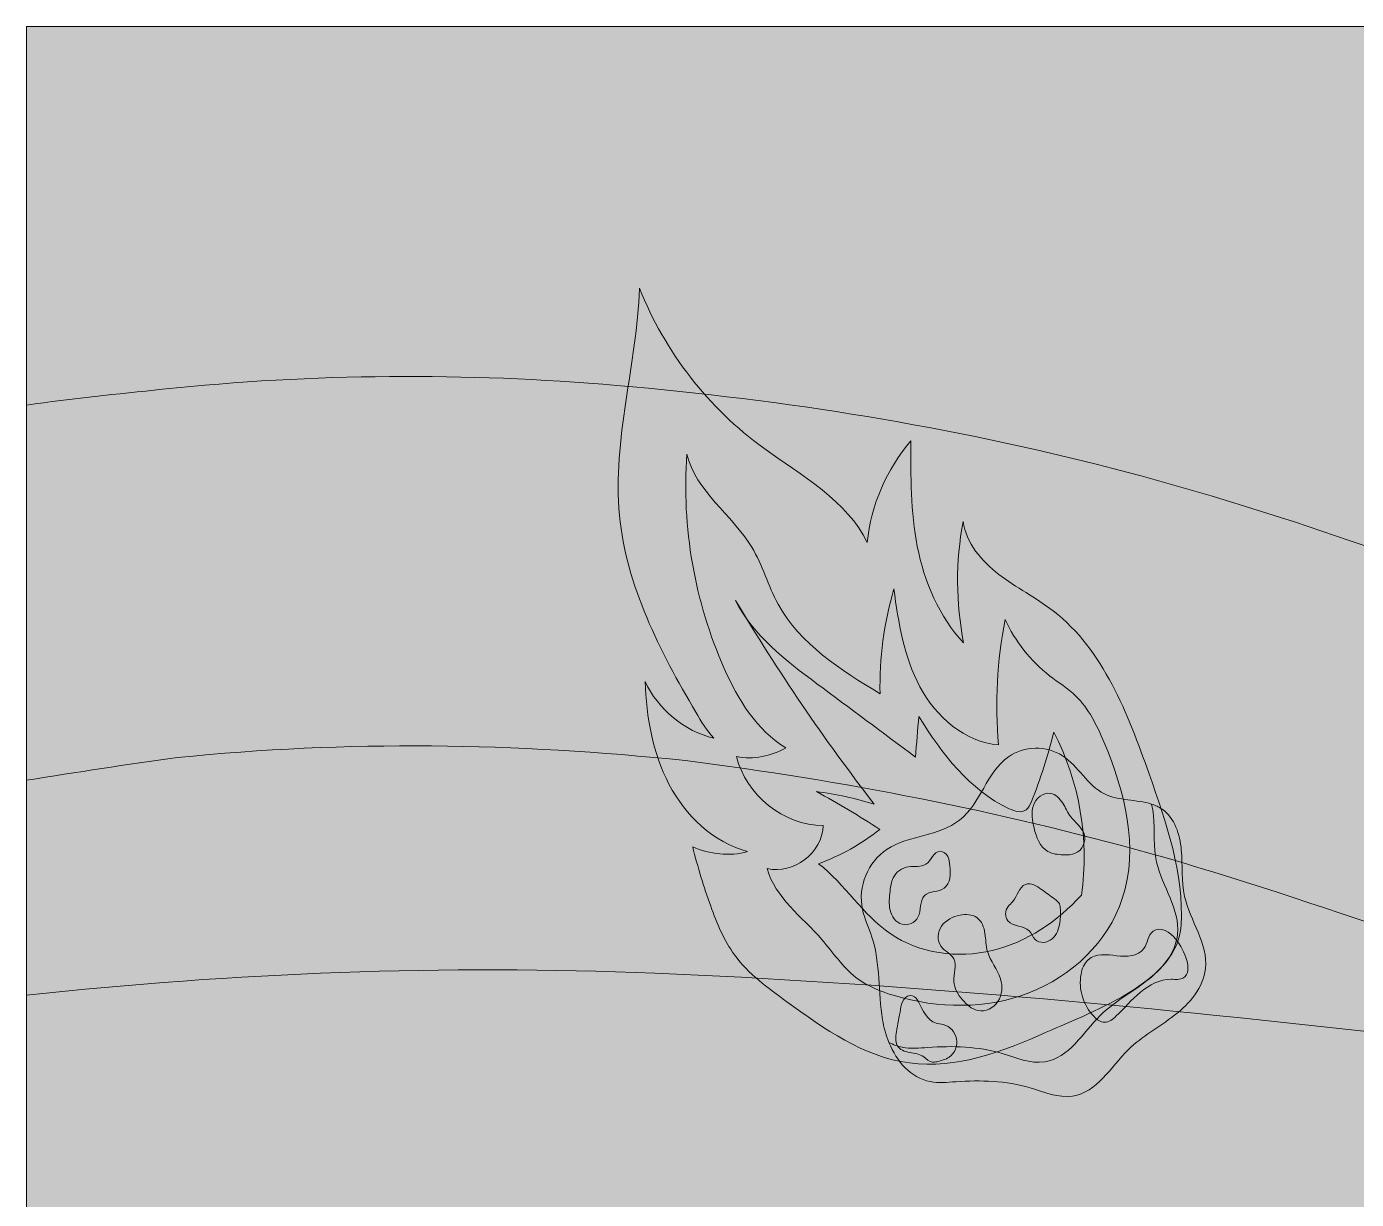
# Model space of a CAD drawing. Header units: inches. Extents: x -2050 to -50, y -975 to 1025.
# Drawn here: x -2050 to -1454, y 500 to 1025 of the extents above; entities that cross this region are included whole.
import ezdxf

# ---------------------------------------------------------------- set-up
doc = ezdxf.new("R2010")
doc.units = ezdxf.units.IN
doc.header["$MEASUREMENT"] = 0
doc.layers.add('Layer 1', color=7, linetype='Continuous')

# ---------------------------------------------------------------- blocks, each defined once
blk = doc.blocks.new('block 3')
at = {"layer": 'Layer 1', "true_color": 0x081937}
h = blk.add_hatch(color=168, dxfattribs=at)
h.dxf.hatch_style = 2
h.paths.add_polyline_path([(-50, 1025), (-50, -975), (-2050, -975), (-2050, 1025)])
at = {"layer": 'Layer 1', "lineweight": 0}
blk.add_lwpolyline([(-50, 1025), (-50, -975), (-2050, -975), (-2050, 1025), (-50, 1025)], dxfattribs=at)
blk = doc.blocks.new('block 5')
at = {"layer": 'Layer 1', "true_color": 0x132b57}
h = blk.add_hatch(color=169, dxfattribs=at)
h.dxf.hatch_style = 2
edge = h.paths.add_edge_path()
edge.add_spline(control_points=[(-50, 729.55), (-50, 729.55), (-50, 421.71), (-50, 421.71), (-66.21, 413.97), (-82.5, 406.37), (-98.94, 399.02), (-202.26, 352.89), (-312.42, 315.64), (-425.33, 291.81), (-636.98, 247.18), (-853.6, 245.88), (-1068.74, 268.7), (-1184.23, 280.95), (-1298.83, 296.79), (-1413.14, 315.5), (-1505.63, 330.65), (-1598.16, 345.59), (-1691.35, 357.05), (-1810.14, 370.37), (-1930.34, 379.05), (-2050, 374.37), (-2050, 374.37), (-2050, 591.01), (-2050, 591.01), (-1956.84, 601.18), (-1862.37, 604.69), (-1768.6, 600.86), (-1561.71, 592.4), (-1356.52, 563.16), (-1151.53, 538.61), (-982.33, 519.4), (-811.08, 508.55), (-641.15, 525.91), (-536.81, 539.78), (-434.72, 564.13), (-336.76, 598.41), (-238.01, 636.77), (-146.3, 687.14), (-50, 729.55)], knot_values=[0, 0, 0, 0, 1, 1, 1, 2, 2, 2, 3, 3, 3, 4, 4, 4, 5, 5, 5, 6, 6, 6, 7, 7, 7, 8, 8, 8, 9, 9, 9, 10, 10, 10, 11, 11, 11, 12, 12, 12, 13, 13, 13, 13], degree=3, periodic=1)
at = {"layer": 'Layer 1', "lineweight": 0}
blk.add_open_spline([(-50, 729.55), (-50, 729.55), (-50, 421.71), (-50, 421.71), (-66.21, 413.97), (-82.5, 406.37), (-98.94, 399.02), (-202.26, 352.89), (-312.42, 315.64), (-425.33, 291.81), (-636.98, 247.18), (-853.6, 245.88), (-1068.74, 268.7), (-1184.23, 280.95), (-1298.83, 296.79), (-1413.14, 315.5), (-1505.63, 330.65), (-1598.16, 345.59), (-1691.35, 357.05), (-1810.14, 370.37), (-1930.34, 379.05), (-2050, 374.37), (-2050, 374.37), (-2050, 591.01), (-2050, 591.01), (-1956.84, 601.18), (-1862.37, 604.69), (-1768.6, 600.86), (-1561.71, 592.4), (-1356.52, 563.16), (-1151.53, 538.61), (-982.33, 519.4), (-811.08, 508.55), (-641.15, 525.91), (-536.81, 539.78), (-434.72, 564.13), (-336.76, 598.41), (-238.01, 636.77), (-146.3, 687.14), (-50, 729.55)], degree=3, knots=[0, 0, 0, 0, 1, 1, 1, 2, 2, 2, 3, 3, 3, 4, 4, 4, 5, 5, 5, 6, 6, 6, 7, 7, 7, 8, 8, 8, 9, 9, 9, 10, 10, 10, 11, 11, 11, 12, 12, 12, 13, 13, 13, 13], dxfattribs=at)
blk = doc.blocks.new('block 9')
at = {"layer": 'Layer 1', "true_color": 0x1f3e74}
h = blk.add_hatch(color=156, dxfattribs=at)
h.dxf.hatch_style = 2
edge = h.paths.add_edge_path()
edge.add_spline(control_points=[(-50, 861.26), (-50, 861.26), (-50, 737.87), (-50, 737.87), (-80.07, 721.75), (-110.31, 705.87), (-141.18, 690.98), (-209.19, 658.18), (-279.89, 629.57), (-353.47, 607.64), (-504.69, 562.56), (-666.09, 542.95), (-825.44, 539.47), (-904.37, 537.75), (-983.69, 538.79), (-1062.44, 544.03), (-1149.02, 549.79), (-1236.62, 559.93), (-1319.79, 582.4), (-1396.78, 603.21), (-1470.05, 633.05), (-1546.78, 654.53), (-1614.87, 673.6), (-1684.26, 687.14), (-1754.91, 696.12), (-1830.48, 704.11), (-1906.81, 705.16), (-1982.46, 697.49), (-2005.07, 694.5), (-2027.52, 690.85), (-2050, 687.37), (-2050, 687.37), (-2050, 855.43), (-2050, 855.43), (-2029.66, 858.34), (-2009.13, 860.37), (-1989.14, 862.48), (-1921.62, 869.63), (-1853.25, 870.05), (-1785.57, 864.22), (-1710.26, 857.75), (-1636, 845.83), (-1563.43, 827.03), (-1495.7, 809.48), (-1430.9, 785.91), (-1365.96, 761.97), (-1320.33, 745.24), (-1274.28, 729.37), (-1226.46, 718.02), (-1183.69, 707.88), (-1140.24, 700.47), (-1096.41, 694.94), (-1008.24, 685.25), (-918.92, 681.25), (-830.1, 680.93), (-744.53, 680.63), (-658.76, 683.91), (-573.83, 693.32), (-515.24, 700.65), (-457.05, 710.85), (-400.13, 725.06), (-363.12, 734.31), (-326.54, 744.94), (-290.82, 757.49), (-287.12, 758.78), (-283.43, 760.09), (-279.75, 761.42), (-278.32, 761.95), (-276.91, 762.49), (-276.03, 762.82), (-268.38, 765.73), (-260.76, 768.69), (-253.17, 771.72), (-237.97, 777.82), (-222.85, 784.1), (-207.86, 790.59), (-154.91, 813.52), (-102.31, 837.19), (-50, 861.26)], knot_values=[0, 0, 0, 0, 1, 1, 1, 2, 2, 2, 3, 3, 3, 4, 4, 4, 5, 5, 5, 6, 6, 6, 7, 7, 7, 8, 8, 8, 9, 9, 9, 10, 10, 10, 11, 11, 11, 12, 12, 12, 13, 13, 13, 14, 14, 14, 15, 15, 15, 16, 16, 16, 17, 17, 17, 18, 18, 18, 19, 19, 19, 20, 20, 20, 21, 21, 21, 22, 22, 22, 23, 23, 23, 24, 24, 24, 25, 25, 25, 26, 26, 26, 26], degree=3, periodic=1)
at = {"layer": 'Layer 1', "lineweight": 0}
blk.add_open_spline([(-50, 861.26), (-50, 861.26), (-50, 737.87), (-50, 737.87), (-80.07, 721.75), (-110.31, 705.87), (-141.18, 690.98), (-209.19, 658.18), (-279.89, 629.57), (-353.47, 607.64), (-504.69, 562.56), (-666.09, 542.95), (-825.44, 539.47), (-904.37, 537.75), (-983.69, 538.79), (-1062.44, 544.03), (-1149.02, 549.79), (-1236.62, 559.93), (-1319.79, 582.4), (-1396.78, 603.21), (-1470.05, 633.05), (-1546.78, 654.53), (-1614.87, 673.6), (-1684.26, 687.14), (-1754.91, 696.12), (-1830.48, 704.11), (-1906.81, 705.16), (-1982.46, 697.49), (-2005.07, 694.5), (-2027.52, 690.85), (-2050, 687.37), (-2050, 687.37), (-2050, 855.43), (-2050, 855.43), (-2029.66, 858.34), (-2009.13, 860.37), (-1989.14, 862.48), (-1921.62, 869.63), (-1853.25, 870.05), (-1785.57, 864.22), (-1710.26, 857.75), (-1636, 845.83), (-1563.43, 827.03), (-1495.7, 809.48), (-1430.9, 785.91), (-1365.96, 761.97), (-1320.33, 745.24), (-1274.28, 729.37), (-1226.46, 718.02), (-1183.69, 707.88), (-1140.24, 700.47), (-1096.41, 694.94), (-1008.24, 685.25), (-918.92, 681.25), (-830.1, 680.93), (-744.53, 680.63), (-658.76, 683.91), (-573.83, 693.32), (-515.24, 700.65), (-457.05, 710.85), (-400.13, 725.06), (-363.12, 734.31), (-326.54, 744.94), (-290.82, 757.49), (-287.12, 758.78), (-283.43, 760.09), (-279.75, 761.42), (-278.32, 761.95), (-276.91, 762.49), (-276.03, 762.82), (-268.38, 765.73), (-260.76, 768.69), (-253.17, 771.72), (-237.97, 777.82), (-222.85, 784.1), (-207.86, 790.59), (-154.91, 813.52), (-102.31, 837.19), (-50, 861.26)], degree=3, knots=[0, 0, 0, 0, 1, 1, 1, 2, 2, 2, 3, 3, 3, 4, 4, 4, 5, 5, 5, 6, 6, 6, 7, 7, 7, 8, 8, 8, 9, 9, 9, 10, 10, 10, 11, 11, 11, 12, 12, 12, 13, 13, 13, 14, 14, 14, 15, 15, 15, 16, 16, 16, 17, 17, 17, 18, 18, 18, 19, 19, 19, 20, 20, 20, 21, 21, 21, 22, 22, 22, 23, 23, 23, 24, 24, 24, 25, 25, 25, 26, 26, 26, 26], dxfattribs=at)
blk = doc.blocks.new('block 4')
at = {"layer": 'Layer 1'}
for name in ['block 9', 'block 5']:
    blk.add_blockref(name, (0, 0), dxfattribs=at)
blk = doc.blocks.new('block 74')
at = {"layer": 'Layer 1', "true_color": 0xfaaf18}
h = blk.add_hatch(color=40, dxfattribs=at)
h.dxf.hatch_style = 2
edge = h.paths.add_edge_path()
edge.add_spline(control_points=[(-1233.08, 454.55), (-1233.08, 454.55), (-1200.18, 524.77), (-1200.18, 524.77), (-1193.93, 538.11), (-1173.91, 533.54), (-1174.06, 518.81), (-1174.06, 518.81), (-1174.89, 441.27), (-1174.89, 441.27), (-1175.01, 429.65), (-1161.53, 423.16), (-1152.53, 430.5), (-1152.53, 430.5), (-1092.42, 479.49), (-1092.42, 479.49), (-1081, 488.8), (-1064.95, 476), (-1071.48, 462.79), (-1071.48, 462.79), (-1105.87, 393.29), (-1105.87, 393.29), (-1111.02, 382.88), (-1101.69, 371.18), (-1090.39, 373.89), (-1090.39, 373.89), (-1014.98, 391.94), (-1014.98, 391.94), (-1000.66, 395.38), (-991.75, 376.87), (-1003.36, 367.81), (-1003.36, 367.81), (-1064.5, 320.11), (-1064.5, 320.11), (-1073.66, 312.97), (-1070.33, 298.38), (-1058.97, 295.92), (-1058.97, 295.92), (-983.2, 279.47), (-983.2, 279.47), (-968.8, 276.34), (-968.8, 255.81), (-983.2, 252.68), (-983.2, 252.68), (-1058.97, 236.23), (-1058.97, 236.23), (-1070.33, 233.77), (-1073.66, 219.18), (-1064.5, 212.04), (-1064.5, 212.04), (-1003.36, 164.34), (-1003.36, 164.34), (-991.75, 155.28), (-1000.66, 136.78), (-1014.98, 140.21), (-1014.98, 140.21), (-1090.39, 158.26), (-1090.39, 158.26), (-1101.69, 160.97), (-1111.02, 149.27), (-1105.87, 138.86), (-1105.87, 138.86), (-1071.48, 69.36), (-1071.48, 69.36), (-1064.95, 56.16), (-1081, 43.35), (-1092.42, 52.66), (-1092.42, 52.66), (-1152.53, 101.65), (-1152.53, 101.65), (-1161.53, 108.99), (-1175.01, 102.5), (-1174.89, 90.88), (-1174.89, 90.88), (-1174.06, 13.34), (-1174.06, 13.34), (-1173.91, -1.39), (-1193.93, -5.96), (-1200.18, 7.38), (-1200.18, 7.38), (-1233.08, 77.6), (-1233.08, 77.6), (-1238.01, 88.12), (-1252.97, 88.12), (-1257.89, 77.6), (-1257.89, 77.6), (-1290.79, 7.38), (-1290.79, 7.38), (-1297.04, -5.96), (-1317.06, -1.39), (-1316.91, 13.34), (-1316.91, 13.34), (-1316.08, 90.88), (-1316.08, 90.88), (-1315.96, 102.5), (-1329.44, 108.99), (-1338.44, 101.65), (-1338.44, 101.65), (-1398.55, 52.66), (-1398.55, 52.66), (-1409.97, 43.35), (-1426.02, 56.16), (-1419.49, 69.36), (-1419.49, 69.36), (-1385.11, 138.86), (-1385.11, 138.86), (-1379.95, 149.27), (-1389.28, 160.97), (-1400.58, 158.26), (-1400.58, 158.26), (-1475.99, 140.21), (-1475.99, 140.21), (-1490.32, 136.78), (-1499.23, 155.28), (-1487.61, 164.34), (-1487.61, 164.34), (-1426.47, 212.04), (-1426.47, 212.04), (-1417.32, 219.18), (-1420.65, 233.77), (-1432, 236.23), (-1432, 236.23), (-1507.78, 252.68), (-1507.78, 252.68), (-1522.17, 255.81), (-1522.17, 276.34), (-1507.78, 279.47), (-1507.78, 279.47), (-1432, 295.92), (-1432, 295.92), (-1420.65, 298.38), (-1417.32, 312.97), (-1426.47, 320.11), (-1426.47, 320.11), (-1487.61, 367.81), (-1487.61, 367.81), (-1499.23, 376.87), (-1490.32, 395.38), (-1475.99, 391.94), (-1475.99, 391.94), (-1400.58, 373.89), (-1400.58, 373.89), (-1389.28, 371.18), (-1379.95, 382.88), (-1385.11, 393.29), (-1385.11, 393.29), (-1419.49, 462.79), (-1419.49, 462.79), (-1426.02, 476), (-1409.97, 488.8), (-1398.55, 479.49), (-1398.55, 479.49), (-1338.44, 430.5), (-1338.44, 430.5), (-1329.44, 423.16), (-1315.96, 429.65), (-1316.08, 441.27), (-1316.08, 441.27), (-1316.91, 518.81), (-1316.91, 518.81), (-1317.06, 533.54), (-1297.04, 538.11), (-1290.79, 524.77), (-1290.79, 524.77), (-1257.89, 454.55), (-1257.89, 454.55), (-1252.97, 444.03), (-1238.01, 444.03), (-1233.08, 454.55)], knot_values=[0, 0, 0, 0, 1, 1, 1, 2, 2, 2, 3, 3, 3, 4, 4, 4, 5, 5, 5, 6, 6, 6, 7, 7, 7, 8, 8, 8, 9, 9, 9, 10, 10, 10, 11, 11, 11, 12, 12, 12, 13, 13, 13, 14, 14, 14, 15, 15, 15, 16, 16, 16, 17, 17, 17, 18, 18, 18, 19, 19, 19, 20, 20, 20, 21, 21, 21, 22, 22, 22, 23, 23, 23, 24, 24, 24, 25, 25, 25, 26, 26, 26, 27, 27, 27, 28, 28, 28, 29, 29, 29, 30, 30, 30, 31, 31, 31, 32, 32, 32, 33, 33, 33, 34, 34, 34, 35, 35, 35, 36, 36, 36, 37, 37, 37, 38, 38, 38, 39, 39, 39, 40, 40, 40, 41, 41, 41, 42, 42, 42, 43, 43, 43, 44, 44, 44, 45, 45, 45, 46, 46, 46, 47, 47, 47, 48, 48, 48, 49, 49, 49, 50, 50, 50, 51, 51, 51, 52, 52, 52, 53, 53, 53, 54, 54, 54, 55, 55, 55, 56, 56, 56, 56], degree=3, periodic=1)
at = {"layer": 'Layer 1', "lineweight": 0}
blk.add_open_spline([(-1233.08, 454.55), (-1233.08, 454.55), (-1200.18, 524.77), (-1200.18, 524.77), (-1193.93, 538.11), (-1173.91, 533.54), (-1174.06, 518.81), (-1174.06, 518.81), (-1174.89, 441.27), (-1174.89, 441.27), (-1175.01, 429.65), (-1161.53, 423.16), (-1152.53, 430.5), (-1152.53, 430.5), (-1092.42, 479.49), (-1092.42, 479.49), (-1081, 488.8), (-1064.95, 476), (-1071.48, 462.79), (-1071.48, 462.79), (-1105.87, 393.29), (-1105.87, 393.29), (-1111.02, 382.88), (-1101.69, 371.18), (-1090.39, 373.89), (-1090.39, 373.89), (-1014.98, 391.94), (-1014.98, 391.94), (-1000.66, 395.38), (-991.75, 376.87), (-1003.36, 367.81), (-1003.36, 367.81), (-1064.5, 320.11), (-1064.5, 320.11), (-1073.66, 312.97), (-1070.33, 298.38), (-1058.97, 295.92), (-1058.97, 295.92), (-983.2, 279.47), (-983.2, 279.47), (-968.8, 276.34), (-968.8, 255.81), (-983.2, 252.68), (-983.2, 252.68), (-1058.97, 236.23), (-1058.97, 236.23), (-1070.33, 233.77), (-1073.66, 219.18), (-1064.5, 212.04), (-1064.5, 212.04), (-1003.36, 164.34), (-1003.36, 164.34), (-991.75, 155.28), (-1000.66, 136.78), (-1014.98, 140.21), (-1014.98, 140.21), (-1090.39, 158.26), (-1090.39, 158.26), (-1101.69, 160.97), (-1111.02, 149.27), (-1105.87, 138.86), (-1105.87, 138.86), (-1071.48, 69.36), (-1071.48, 69.36), (-1064.95, 56.16), (-1081, 43.35), (-1092.42, 52.66), (-1092.42, 52.66), (-1152.53, 101.65), (-1152.53, 101.65), (-1161.53, 108.99), (-1175.01, 102.5), (-1174.89, 90.88), (-1174.89, 90.88), (-1174.06, 13.34), (-1174.06, 13.34), (-1173.91, -1.39), (-1193.93, -5.96), (-1200.18, 7.38), (-1200.18, 7.38), (-1233.08, 77.6), (-1233.08, 77.6), (-1238.01, 88.12), (-1252.97, 88.12), (-1257.89, 77.6), (-1257.89, 77.6), (-1290.79, 7.38), (-1290.79, 7.38), (-1297.04, -5.96), (-1317.06, -1.39), (-1316.91, 13.34), (-1316.91, 13.34), (-1316.08, 90.88), (-1316.08, 90.88), (-1315.96, 102.5), (-1329.44, 108.99), (-1338.44, 101.65), (-1338.44, 101.65), (-1398.55, 52.66), (-1398.55, 52.66), (-1409.97, 43.35), (-1426.02, 56.16), (-1419.49, 69.36), (-1419.49, 69.36), (-1385.11, 138.86), (-1385.11, 138.86), (-1379.95, 149.27), (-1389.28, 160.97), (-1400.58, 158.26), (-1400.58, 158.26), (-1475.99, 140.21), (-1475.99, 140.21), (-1490.32, 136.78), (-1499.23, 155.28), (-1487.61, 164.34), (-1487.61, 164.34), (-1426.47, 212.04), (-1426.47, 212.04), (-1417.32, 219.18), (-1420.65, 233.77), (-1432, 236.23), (-1432, 236.23), (-1507.78, 252.68), (-1507.78, 252.68), (-1522.17, 255.81), (-1522.17, 276.34), (-1507.78, 279.47), (-1507.78, 279.47), (-1432, 295.92), (-1432, 295.92), (-1420.65, 298.38), (-1417.32, 312.97), (-1426.47, 320.11), (-1426.47, 320.11), (-1487.61, 367.81), (-1487.61, 367.81), (-1499.23, 376.87), (-1490.32, 395.38), (-1475.99, 391.94), (-1475.99, 391.94), (-1400.58, 373.89), (-1400.58, 373.89), (-1389.28, 371.18), (-1379.95, 382.88), (-1385.11, 393.29), (-1385.11, 393.29), (-1419.49, 462.79), (-1419.49, 462.79), (-1426.02, 476), (-1409.97, 488.8), (-1398.55, 479.49), (-1398.55, 479.49), (-1338.44, 430.5), (-1338.44, 430.5), (-1329.44, 423.16), (-1315.96, 429.65), (-1316.08, 441.27), (-1316.08, 441.27), (-1316.91, 518.81), (-1316.91, 518.81), (-1317.06, 533.54), (-1297.04, 538.11), (-1290.79, 524.77), (-1290.79, 524.77), (-1257.89, 454.55), (-1257.89, 454.55), (-1252.97, 444.03), (-1238.01, 444.03), (-1233.08, 454.55)], degree=3, knots=[0, 0, 0, 0, 1, 1, 1, 2, 2, 2, 3, 3, 3, 4, 4, 4, 5, 5, 5, 6, 6, 6, 7, 7, 7, 8, 8, 8, 9, 9, 9, 10, 10, 10, 11, 11, 11, 12, 12, 12, 13, 13, 13, 14, 14, 14, 15, 15, 15, 16, 16, 16, 17, 17, 17, 18, 18, 18, 19, 19, 19, 20, 20, 20, 21, 21, 21, 22, 22, 22, 23, 23, 23, 24, 24, 24, 25, 25, 25, 26, 26, 26, 27, 27, 27, 28, 28, 28, 29, 29, 29, 30, 30, 30, 31, 31, 31, 32, 32, 32, 33, 33, 33, 34, 34, 34, 35, 35, 35, 36, 36, 36, 37, 37, 37, 38, 38, 38, 39, 39, 39, 40, 40, 40, 41, 41, 41, 42, 42, 42, 43, 43, 43, 44, 44, 44, 45, 45, 45, 46, 46, 46, 47, 47, 47, 48, 48, 48, 49, 49, 49, 50, 50, 50, 51, 51, 51, 52, 52, 52, 53, 53, 53, 54, 54, 54, 55, 55, 55, 56, 56, 56, 56], dxfattribs=at)
blk = doc.blocks.new('block 73')
at = {"layer": 'Layer 1'}
blk.add_blockref('block 74', (0, 0), dxfattribs=at)
blk = doc.blocks.new('block 91')
at = {"layer": 'Layer 1', "true_color": 0xeed811}
h = blk.add_hatch(color=40, dxfattribs=at)
h.dxf.hatch_style = 2
edge = h.paths.add_edge_path()
edge.add_spline(control_points=[(-1532.88, 622.3), (-1531.5, 645.53), (-1539.4, 668.2), (-1547.2, 690.13), (-1556.8, 717.14), (-1567.46, 745.67), (-1590.15, 763.2), (-1597.89, 769.18), (-1606.73, 773.61), (-1614.49, 779.57), (-1622.24, 785.53), (-1629.12, 793.59), (-1630.52, 803.27), (-1633.87, 785.33), (-1633.78, 766.76), (-1630.27, 748.85), (-1641.09, 760.44), (-1648.01, 776.51), (-1651.01, 792.07), (-1654.01, 807.64), (-1654.02, 823.61), (-1653.86, 839.46), (-1664.79, 826.72), (-1671.74, 810.61), (-1673.49, 793.91), (-1681.77, 811.92), (-1703.68, 824.47), (-1719.73, 836.08), (-1744.59, 854.06), (-1764.17, 879.25), (-1775.46, 907.78), (-1776.62, 873.68), (-1787.63, 839.99), (-1784.42, 806.01), (-1781.42, 774.37), (-1766.32, 745.25), (-1750.26, 717.82), (-1747.86, 713.72), (-1745.4, 709.6), (-1742.1, 706.18), (-1755.26, 709.13), (-1767.29, 719.31), (-1772.99, 731.54), (-1772.34, 715.68), (-1769.6, 699.61), (-1762.25, 685.54), (-1754.89, 671.48), (-1742.45, 659.56), (-1727.14, 655.38), (-1734.88, 653.06), (-1744.25, 654.15), (-1751.62, 657.47), (-1749.39, 648.48), (-1746.7, 639.6), (-1743.56, 630.88), (-1740.81, 623.25), (-1737.68, 615.66), (-1732.9, 609.12), (-1726.68, 600.6), (-1717.99, 594.26), (-1709.46, 588.06), (-1692.73, 575.92), (-1675.07, 563.39), (-1654.58, 560.64), (-1633.54, 557.81), (-1612.64, 565.72), (-1593.26, 574.38), (-1570.47, 584.57), (-1534.36, 597.38), (-1532.88, 622.3)], knot_values=[0, 0, 0, 0, 1, 1, 1, 2, 2, 2, 3, 3, 3, 4, 4, 4, 5, 5, 5, 6, 6, 6, 7, 7, 7, 8, 8, 8, 9, 9, 9, 10, 10, 10, 11, 11, 11, 12, 12, 12, 13, 13, 13, 14, 14, 14, 15, 15, 15, 16, 16, 16, 17, 17, 17, 18, 18, 18, 19, 19, 19, 20, 20, 20, 21, 21, 21, 22, 22, 22, 23, 23, 23, 23], degree=3, periodic=1)
at = {"layer": 'Layer 1', "lineweight": 0}
blk.add_open_spline([(-1532.88, 622.3), (-1531.5, 645.53), (-1539.4, 668.2), (-1547.2, 690.13), (-1556.8, 717.14), (-1567.46, 745.67), (-1590.15, 763.2), (-1597.89, 769.18), (-1606.73, 773.61), (-1614.49, 779.57), (-1622.24, 785.53), (-1629.12, 793.59), (-1630.52, 803.27), (-1633.87, 785.33), (-1633.78, 766.76), (-1630.27, 748.85), (-1641.09, 760.44), (-1648.01, 776.51), (-1651.01, 792.07), (-1654.01, 807.64), (-1654.02, 823.61), (-1653.86, 839.46), (-1664.79, 826.72), (-1671.74, 810.61), (-1673.49, 793.91), (-1681.77, 811.92), (-1703.68, 824.47), (-1719.73, 836.08), (-1744.59, 854.06), (-1764.17, 879.25), (-1775.46, 907.78), (-1776.62, 873.68), (-1787.63, 839.99), (-1784.42, 806.01), (-1781.42, 774.37), (-1766.32, 745.25), (-1750.26, 717.82), (-1747.86, 713.72), (-1745.4, 709.6), (-1742.1, 706.18), (-1755.26, 709.13), (-1767.29, 719.31), (-1772.99, 731.54), (-1772.34, 715.68), (-1769.6, 699.61), (-1762.25, 685.54), (-1754.89, 671.48), (-1742.45, 659.56), (-1727.14, 655.38), (-1734.88, 653.06), (-1744.25, 654.15), (-1751.62, 657.47), (-1749.39, 648.48), (-1746.7, 639.6), (-1743.56, 630.88), (-1740.81, 623.25), (-1737.68, 615.66), (-1732.9, 609.12), (-1726.68, 600.6), (-1717.99, 594.26), (-1709.46, 588.06), (-1692.73, 575.92), (-1675.07, 563.39), (-1654.58, 560.64), (-1633.54, 557.81), (-1612.64, 565.72), (-1593.26, 574.38), (-1570.47, 584.57), (-1534.36, 597.38), (-1532.88, 622.3)], degree=3, knots=[0, 0, 0, 0, 1, 1, 1, 2, 2, 2, 3, 3, 3, 4, 4, 4, 5, 5, 5, 6, 6, 6, 7, 7, 7, 8, 8, 8, 9, 9, 9, 10, 10, 10, 11, 11, 11, 12, 12, 12, 13, 13, 13, 14, 14, 14, 15, 15, 15, 16, 16, 16, 17, 17, 17, 18, 18, 18, 19, 19, 19, 20, 20, 20, 21, 21, 21, 22, 22, 22, 23, 23, 23, 23], dxfattribs=at)
blk = doc.blocks.new('block 92')
at = {"layer": 'Layer 1', "true_color": 0xfaaf18}
h = blk.add_hatch(color=40, dxfattribs=at)
h.dxf.hatch_style = 2
edge = h.paths.add_edge_path()
edge.add_spline(control_points=[(-1718.26, 647.77), (-1714.73, 634.72), (-1702.68, 626.18), (-1693.79, 615.99), (-1688.77, 610.25), (-1684.56, 603.68), (-1678.55, 599), (-1673.49, 595.06), (-1667.42, 592.66), (-1661.28, 590.83), (-1641.67, 584.98), (-1620.09, 584.68), (-1600.99, 592.05), (-1581.88, 599.41), (-1565.61, 614.86), (-1559.18, 634.3), (-1551.62, 657.18), (-1558.03, 682.33), (-1567.45, 704.51), (-1570.6, 711.94), (-1574.21, 719.41), (-1580.01, 725.02), (-1583.57, 728.46), (-1587.82, 731.08), (-1591.73, 734.12), (-1600.29, 740.78), (-1607.2, 749.54), (-1611.69, 759.42), (-1615.26, 740.92), (-1616.25, 721.92), (-1614.62, 703.15), (-1629.78, 704.48), (-1642.65, 715.76), (-1649.84, 729.17), (-1657.04, 742.57), (-1659.49, 757.95), (-1661.49, 773.03), (-1665.96, 757.82), (-1668.06, 741.91), (-1667.69, 726.06), (-1685.25, 736.69), (-1703.55, 748.2), (-1713.36, 766.24), (-1717.83, 774.46), (-1720.31, 783.69), (-1725.13, 791.72), (-1733.94, 806.38), (-1750.31, 816.78), (-1754.21, 833.43), (-1756.61, 800.68), (-1750.8, 767.37), (-1737.48, 737.36), (-1731.3, 723.46), (-1723, 709.71), (-1709.96, 701.88), (-1716.51, 697.96), (-1724.49, 696.53), (-1731.99, 697.92), (-1727.76, 680.62), (-1710.97, 667.24), (-1693.17, 666.98), (-1693.49, 654.91), (-1706.53, 644.92), (-1718.26, 647.77)], knot_values=[0, 0, 0, 0, 1, 1, 1, 2, 2, 2, 3, 3, 3, 4, 4, 4, 5, 5, 5, 6, 6, 6, 7, 7, 7, 8, 8, 8, 9, 9, 9, 10, 10, 10, 11, 11, 11, 12, 12, 12, 13, 13, 13, 14, 14, 14, 15, 15, 15, 16, 16, 16, 17, 17, 17, 18, 18, 18, 19, 19, 19, 20, 20, 20, 21, 21, 21, 21], degree=3, periodic=1)
at = {"layer": 'Layer 1', "lineweight": 0}
blk.add_open_spline([(-1718.26, 647.77), (-1714.73, 634.72), (-1702.68, 626.18), (-1693.79, 615.99), (-1688.77, 610.25), (-1684.56, 603.68), (-1678.55, 599), (-1673.49, 595.06), (-1667.42, 592.66), (-1661.28, 590.83), (-1641.67, 584.98), (-1620.09, 584.68), (-1600.99, 592.05), (-1581.88, 599.41), (-1565.61, 614.86), (-1559.18, 634.3), (-1551.62, 657.18), (-1558.03, 682.33), (-1567.45, 704.51), (-1570.6, 711.94), (-1574.21, 719.41), (-1580.01, 725.02), (-1583.57, 728.46), (-1587.82, 731.08), (-1591.73, 734.12), (-1600.29, 740.78), (-1607.2, 749.54), (-1611.69, 759.42), (-1615.26, 740.92), (-1616.25, 721.92), (-1614.62, 703.15), (-1629.78, 704.48), (-1642.65, 715.76), (-1649.84, 729.17), (-1657.04, 742.57), (-1659.49, 757.95), (-1661.49, 773.03), (-1665.96, 757.82), (-1668.06, 741.91), (-1667.69, 726.06), (-1685.25, 736.69), (-1703.55, 748.2), (-1713.36, 766.24), (-1717.83, 774.46), (-1720.31, 783.69), (-1725.13, 791.72), (-1733.94, 806.38), (-1750.31, 816.78), (-1754.21, 833.43), (-1756.61, 800.68), (-1750.8, 767.37), (-1737.48, 737.36), (-1731.3, 723.46), (-1723, 709.71), (-1709.96, 701.88), (-1716.51, 697.96), (-1724.49, 696.53), (-1731.99, 697.92), (-1727.76, 680.62), (-1710.97, 667.24), (-1693.17, 666.98), (-1693.49, 654.91), (-1706.53, 644.92), (-1718.26, 647.77)], degree=3, knots=[0, 0, 0, 0, 1, 1, 1, 2, 2, 2, 3, 3, 3, 4, 4, 4, 5, 5, 5, 6, 6, 6, 7, 7, 7, 8, 8, 8, 9, 9, 9, 10, 10, 10, 11, 11, 11, 12, 12, 12, 13, 13, 13, 14, 14, 14, 15, 15, 15, 16, 16, 16, 17, 17, 17, 18, 18, 18, 19, 19, 19, 20, 20, 20, 21, 21, 21, 21], dxfattribs=at)
blk = doc.blocks.new('block 93')
at = {"layer": 'Layer 1', "true_color": 0xee3f24}
h = blk.add_hatch(color=20, dxfattribs=at)
h.dxf.hatch_style = 2
edge = h.paths.add_edge_path()
edge.add_spline(control_points=[(-1695.95, 730.57), (-1710.04, 741.08), (-1724.64, 752.17), (-1732.43, 767.93), (-1713.58, 736.26), (-1692.81, 705.74), (-1670.29, 676.58), (-1678.73, 679.24), (-1687.42, 681.13), (-1696.2, 682.22), (-1686.51, 676.97), (-1677.05, 671.32), (-1667.84, 665.28), (-1676.08, 658.76), (-1685.37, 653.56), (-1695.23, 649.93), (-1683.43, 640.75), (-1675.5, 627.16), (-1663.2, 618.66), (-1650.1, 609.62), (-1632.95, 607.36), (-1617.47, 611.06), (-1602, 614.77), (-1588.19, 624.06), (-1577.53, 635.87), (-1573.89, 660.68), (-1578.28, 686.61), (-1589.9, 708.83), (-1592.5, 698.27), (-1595.84, 687.89), (-1599.88, 677.79), (-1600.44, 676.39), (-1601.07, 674.92), (-1602.31, 674.05), (-1604.46, 672.53), (-1607.42, 673.44), (-1609.8, 674.55), (-1627.57, 682.84), (-1640.07, 699.27), (-1650.37, 715.96), (-1650.86, 709.87), (-1651.34, 703.78), (-1651.83, 697.7), (-1666.53, 708.66), (-1681.24, 719.61), (-1695.95, 730.57)], knot_values=[0, 0, 0, 0, 1, 1, 1, 2, 2, 2, 3, 3, 3, 4, 4, 4, 5, 5, 5, 6, 6, 6, 7, 7, 7, 8, 8, 8, 9, 9, 9, 10, 10, 10, 11, 11, 11, 12, 12, 12, 13, 13, 13, 14, 14, 14, 15, 15, 15, 15], degree=3, periodic=1)
at = {"layer": 'Layer 1', "lineweight": 0}
blk.add_open_spline([(-1695.95, 730.57), (-1710.04, 741.08), (-1724.64, 752.17), (-1732.43, 767.93), (-1713.58, 736.26), (-1692.81, 705.74), (-1670.29, 676.58), (-1678.73, 679.24), (-1687.42, 681.13), (-1696.2, 682.22), (-1686.51, 676.97), (-1677.05, 671.32), (-1667.84, 665.28), (-1676.08, 658.76), (-1685.37, 653.56), (-1695.23, 649.93), (-1683.43, 640.75), (-1675.5, 627.16), (-1663.2, 618.66), (-1650.1, 609.62), (-1632.95, 607.36), (-1617.47, 611.06), (-1602, 614.77), (-1588.19, 624.06), (-1577.53, 635.87), (-1573.89, 660.68), (-1578.28, 686.61), (-1589.9, 708.83), (-1592.5, 698.27), (-1595.84, 687.89), (-1599.88, 677.79), (-1600.44, 676.39), (-1601.07, 674.92), (-1602.31, 674.05), (-1604.46, 672.53), (-1607.42, 673.44), (-1609.8, 674.55), (-1627.57, 682.84), (-1640.07, 699.27), (-1650.37, 715.96), (-1650.86, 709.87), (-1651.34, 703.78), (-1651.83, 697.7), (-1666.53, 708.66), (-1681.24, 719.61), (-1695.95, 730.57)], degree=3, knots=[0, 0, 0, 0, 1, 1, 1, 2, 2, 2, 3, 3, 3, 4, 4, 4, 5, 5, 5, 6, 6, 6, 7, 7, 7, 8, 8, 8, 9, 9, 9, 10, 10, 10, 11, 11, 11, 12, 12, 12, 13, 13, 13, 14, 14, 14, 15, 15, 15, 15], dxfattribs=at)
blk = doc.blocks.new('block 95')
at = {"layer": 'Layer 1', "true_color": 0xacadad}
h = blk.add_hatch(color=253, dxfattribs=at)
h.dxf.hatch_style = 2
edge = h.paths.add_edge_path()
edge.add_spline(control_points=[(-1521.92, 602.95), (-1522.82, 594.38), (-1529.02, 587.28), (-1535.84, 582.01), (-1542.65, 576.73), (-1550.39, 572.61), (-1556.53, 566.57), (-1564.4, 558.81), (-1570.52, 547.45), (-1581.45, 545.8), (-1587.9, 544.82), (-1594.23, 547.67), (-1600.49, 549.52), (-1611.23, 552.7), (-1622.64, 553.01), (-1633.82, 552.23), (-1637.62, 551.98), (-1641.48, 551.6), (-1645.23, 552.32), (-1654.04, 554.01), (-1660.19, 561.32), (-1663.71, 569.87), (-1665.07, 573.16), (-1666.03, 576.64), (-1666.6, 580.05), (-1668.66, 592.32), (-1667.46, 605.15), (-1671.32, 616.98), (-1672.7, 621.19), (-1674.7, 625.2), (-1675.6, 629.53), (-1677.71, 639.59), (-1673.12, 650.72), (-1664.54, 656.38), (-1654.73, 662.83), (-1641.29, 662.19), (-1632.07, 669.47), (-1622.64, 676.91), (-1620.01, 690.85), (-1610.21, 697.81), (-1603.2, 702.79), (-1593.14, 702.98), (-1585.95, 698.28), (-1578.85, 693.63), (-1574.81, 685.02), (-1567.21, 681.23), (-1560.75, 678.01), (-1552.77, 678.82), (-1546.05, 676.61), (-1544.4, 676.07), (-1542.84, 675.35), (-1541.39, 674.34), (-1535.67, 670.38), (-1533.36, 663.02), (-1532.75, 656.1), (-1532.13, 649.17), (-1532.81, 642.1), (-1531.3, 635.31), (-1528.86, 624.24), (-1520.74, 614.22), (-1521.92, 602.95)], knot_values=[0, 0, 0, 0, 1, 1, 1, 2, 2, 2, 3, 3, 3, 4, 4, 4, 5, 5, 5, 6, 6, 6, 7, 7, 7, 8, 8, 8, 9, 9, 9, 10, 10, 10, 11, 11, 11, 12, 12, 12, 13, 13, 13, 14, 14, 14, 15, 15, 15, 16, 16, 16, 17, 17, 17, 18, 18, 18, 19, 19, 19, 20, 20, 20, 20], degree=3, periodic=1)
at = {"layer": 'Layer 1', "lineweight": 0}
blk.add_open_spline([(-1521.92, 602.95), (-1522.82, 594.38), (-1529.02, 587.28), (-1535.84, 582.01), (-1542.65, 576.73), (-1550.39, 572.61), (-1556.53, 566.57), (-1564.4, 558.81), (-1570.52, 547.45), (-1581.45, 545.8), (-1587.9, 544.82), (-1594.23, 547.67), (-1600.49, 549.52), (-1611.23, 552.7), (-1622.64, 553.01), (-1633.82, 552.23), (-1637.62, 551.98), (-1641.48, 551.6), (-1645.23, 552.32), (-1654.04, 554.01), (-1660.19, 561.32), (-1663.71, 569.87), (-1665.07, 573.16), (-1666.03, 576.64), (-1666.6, 580.05), (-1668.66, 592.32), (-1667.46, 605.15), (-1671.32, 616.98), (-1672.7, 621.19), (-1674.7, 625.2), (-1675.6, 629.53), (-1677.71, 639.59), (-1673.12, 650.72), (-1664.54, 656.38), (-1654.73, 662.83), (-1641.29, 662.19), (-1632.07, 669.47), (-1622.64, 676.91), (-1620.01, 690.85), (-1610.21, 697.81), (-1603.2, 702.79), (-1593.14, 702.98), (-1585.95, 698.28), (-1578.85, 693.63), (-1574.81, 685.02), (-1567.21, 681.23), (-1560.75, 678.01), (-1552.77, 678.82), (-1546.05, 676.61), (-1544.4, 676.07), (-1542.84, 675.35), (-1541.39, 674.34), (-1535.67, 670.38), (-1533.36, 663.02), (-1532.75, 656.1), (-1532.13, 649.17), (-1532.81, 642.1), (-1531.3, 635.31), (-1528.86, 624.24), (-1520.74, 614.22), (-1521.92, 602.95)], degree=3, knots=[0, 0, 0, 0, 1, 1, 1, 2, 2, 2, 3, 3, 3, 4, 4, 4, 5, 5, 5, 6, 6, 6, 7, 7, 7, 8, 8, 8, 9, 9, 9, 10, 10, 10, 11, 11, 11, 12, 12, 12, 13, 13, 13, 14, 14, 14, 15, 15, 15, 16, 16, 16, 17, 17, 17, 18, 18, 18, 19, 19, 19, 20, 20, 20, 20], dxfattribs=at)
blk = doc.blocks.new('block 96')
at = {"layer": 'Layer 1', "true_color": 0xcdcdcc}
h = blk.add_hatch(color=254, dxfattribs=at)
h.dxf.hatch_style = 2
edge = h.paths.add_edge_path()
edge.add_spline(control_points=[(-1534.43, 618.32), (-1535.33, 609.75), (-1541.53, 602.65), (-1548.35, 597.38), (-1555.16, 592.11), (-1562.9, 587.99), (-1569.04, 581.94), (-1576.91, 574.19), (-1583.03, 562.83), (-1593.95, 561.17), (-1600.41, 560.19), (-1606.74, 563.04), (-1612.99, 564.89), (-1623.74, 568.07), (-1635.15, 568.38), (-1646.33, 567.61), (-1650.13, 567.35), (-1653.99, 566.97), (-1657.73, 567.69), (-1659.88, 568.11), (-1661.88, 568.85), (-1663.71, 569.87), (-1665.07, 573.16), (-1666.03, 576.64), (-1666.6, 580.05), (-1668.66, 592.32), (-1667.46, 605.15), (-1671.32, 616.98), (-1672.7, 621.19), (-1674.7, 625.2), (-1675.6, 629.53), (-1677.71, 639.59), (-1673.12, 650.72), (-1664.54, 656.38), (-1654.73, 662.83), (-1641.29, 662.19), (-1632.07, 669.47), (-1622.64, 676.91), (-1620.01, 690.85), (-1610.21, 697.81), (-1603.2, 702.79), (-1593.14, 702.98), (-1585.95, 698.28), (-1578.85, 693.63), (-1574.81, 685.02), (-1567.21, 681.23), (-1560.75, 678.01), (-1552.77, 678.82), (-1546.05, 676.61), (-1545.66, 674.9), (-1545.41, 673.17), (-1545.26, 671.47), (-1544.64, 664.54), (-1545.31, 657.47), (-1543.81, 650.68), (-1541.37, 639.61), (-1533.25, 629.59), (-1534.43, 618.32)], knot_values=[0, 0, 0, 0, 1, 1, 1, 2, 2, 2, 3, 3, 3, 4, 4, 4, 5, 5, 5, 6, 6, 6, 7, 7, 7, 8, 8, 8, 9, 9, 9, 10, 10, 10, 11, 11, 11, 12, 12, 12, 13, 13, 13, 14, 14, 14, 15, 15, 15, 16, 16, 16, 17, 17, 17, 18, 18, 18, 19, 19, 19, 19], degree=3, periodic=1)
at = {"layer": 'Layer 1', "lineweight": 0}
blk.add_open_spline([(-1534.43, 618.32), (-1535.33, 609.75), (-1541.53, 602.65), (-1548.35, 597.38), (-1555.16, 592.11), (-1562.9, 587.99), (-1569.04, 581.94), (-1576.91, 574.19), (-1583.03, 562.83), (-1593.95, 561.17), (-1600.41, 560.19), (-1606.74, 563.04), (-1612.99, 564.89), (-1623.74, 568.07), (-1635.15, 568.38), (-1646.33, 567.61), (-1650.13, 567.35), (-1653.99, 566.97), (-1657.73, 567.69), (-1659.88, 568.11), (-1661.88, 568.85), (-1663.71, 569.87), (-1665.07, 573.16), (-1666.03, 576.64), (-1666.6, 580.05), (-1668.66, 592.32), (-1667.46, 605.15), (-1671.32, 616.98), (-1672.7, 621.19), (-1674.7, 625.2), (-1675.6, 629.53), (-1677.71, 639.59), (-1673.12, 650.72), (-1664.54, 656.38), (-1654.73, 662.83), (-1641.29, 662.19), (-1632.07, 669.47), (-1622.64, 676.91), (-1620.01, 690.85), (-1610.21, 697.81), (-1603.2, 702.79), (-1593.14, 702.98), (-1585.95, 698.28), (-1578.85, 693.63), (-1574.81, 685.02), (-1567.21, 681.23), (-1560.75, 678.01), (-1552.77, 678.82), (-1546.05, 676.61), (-1545.66, 674.9), (-1545.41, 673.17), (-1545.26, 671.47), (-1544.64, 664.54), (-1545.31, 657.47), (-1543.81, 650.68), (-1541.37, 639.61), (-1533.25, 629.59), (-1534.43, 618.32)], degree=3, knots=[0, 0, 0, 0, 1, 1, 1, 2, 2, 2, 3, 3, 3, 4, 4, 4, 5, 5, 5, 6, 6, 6, 7, 7, 7, 8, 8, 8, 9, 9, 9, 10, 10, 10, 11, 11, 11, 12, 12, 12, 13, 13, 13, 14, 14, 14, 15, 15, 15, 16, 16, 16, 17, 17, 17, 18, 18, 18, 19, 19, 19, 19], dxfattribs=at)
blk = doc.blocks.new('block 97')
at = {"layer": 'Layer 1', "true_color": 0xacadad}
h = blk.add_hatch(color=253, dxfattribs=at)
h.dxf.hatch_style = 2
edge = h.paths.add_edge_path()
edge.add_spline(control_points=[(-1576.31, 663.25), (-1575.22, 659.94), (-1577.04, 655.94), (-1580.26, 654.59), (-1581.94, 653.89), (-1583.83, 653.86), (-1585.66, 653.93), (-1588.03, 654.02), (-1590.47, 654.27), (-1592.54, 655.44), (-1596.16, 657.5), (-1597.73, 661.84), (-1598.72, 665.88), (-1599.53, 669.21), (-1600.12, 672.76), (-1599.04, 676.01), (-1597.97, 679.25), (-1594.72, 682.02), (-1591.35, 681.43), (-1589, 681.02), (-1587.17, 679.15), (-1585.9, 677.13), (-1584.62, 675.11), (-1583.73, 672.86), (-1582.3, 670.96), (-1580.32, 668.34), (-1577.33, 666.37), (-1576.31, 663.25)], knot_values=[0, 0, 0, 0, 1, 1, 1, 2, 2, 2, 3, 3, 3, 4, 4, 4, 5, 5, 5, 6, 6, 6, 7, 7, 7, 8, 8, 8, 9, 9, 9, 9], degree=3, periodic=1)
at = {"layer": 'Layer 1', "lineweight": 0}
blk.add_open_spline([(-1576.31, 663.25), (-1575.22, 659.94), (-1577.04, 655.94), (-1580.26, 654.59), (-1581.94, 653.89), (-1583.83, 653.86), (-1585.66, 653.93), (-1588.03, 654.02), (-1590.47, 654.27), (-1592.54, 655.44), (-1596.16, 657.5), (-1597.73, 661.84), (-1598.72, 665.88), (-1599.53, 669.21), (-1600.12, 672.76), (-1599.04, 676.01), (-1597.97, 679.25), (-1594.72, 682.02), (-1591.35, 681.43), (-1589, 681.02), (-1587.17, 679.15), (-1585.9, 677.13), (-1584.62, 675.11), (-1583.73, 672.86), (-1582.3, 670.96), (-1580.32, 668.34), (-1577.33, 666.37), (-1576.31, 663.25)], degree=3, knots=[0, 0, 0, 0, 1, 1, 1, 2, 2, 2, 3, 3, 3, 4, 4, 4, 5, 5, 5, 6, 6, 6, 7, 7, 7, 8, 8, 8, 9, 9, 9, 9], dxfattribs=at)
blk = doc.blocks.new('block 98')
at = {"layer": 'Layer 1', "true_color": 0xacadad}
h = blk.add_hatch(color=253, dxfattribs=at)
h.dxf.hatch_style = 2
edge = h.paths.add_edge_path()
edge.add_spline(control_points=[(-1634.67, 597.22), (-1634.85, 600.63), (-1633.12, 604.3), (-1634.71, 607.33), (-1635.93, 609.66), (-1638.72, 610.72), (-1640.31, 612.81), (-1642.29, 615.41), (-1641.99, 619.3), (-1640.12, 621.99), (-1638.25, 624.68), (-1635.11, 626.26), (-1631.89, 626.89), (-1629.32, 627.4), (-1626.47, 627.3), (-1624.34, 625.77), (-1622.11, 624.18), (-1621.12, 621.37), (-1620.71, 618.66), (-1620.3, 615.96), (-1620.35, 613.18), (-1619.6, 610.55), (-1618.37, 606.2), (-1615.08, 602.67), (-1613.74, 598.35), (-1612.7, 595), (-1612.96, 591.16), (-1614.88, 588.22), (-1616.8, 585.28), (-1620.49, 583.45), (-1623.93, 584.17), (-1626.7, 584.74), (-1628.94, 586.77), (-1630.76, 588.94), (-1632.77, 591.31), (-1634.51, 594.11), (-1634.67, 597.22)], knot_values=[0, 0, 0, 0, 1, 1, 1, 2, 2, 2, 3, 3, 3, 4, 4, 4, 5, 5, 5, 6, 6, 6, 7, 7, 7, 8, 8, 8, 9, 9, 9, 10, 10, 10, 11, 11, 11, 12, 12, 12, 12], degree=3, periodic=1)
at = {"layer": 'Layer 1', "lineweight": 0}
blk.add_open_spline([(-1634.67, 597.22), (-1634.85, 600.63), (-1633.12, 604.3), (-1634.71, 607.33), (-1635.93, 609.66), (-1638.72, 610.72), (-1640.31, 612.81), (-1642.29, 615.41), (-1641.99, 619.3), (-1640.12, 621.99), (-1638.25, 624.68), (-1635.11, 626.26), (-1631.89, 626.89), (-1629.32, 627.4), (-1626.47, 627.3), (-1624.34, 625.77), (-1622.11, 624.18), (-1621.12, 621.37), (-1620.71, 618.66), (-1620.3, 615.96), (-1620.35, 613.18), (-1619.6, 610.55), (-1618.37, 606.2), (-1615.08, 602.67), (-1613.74, 598.35), (-1612.7, 595), (-1612.96, 591.16), (-1614.88, 588.22), (-1616.8, 585.28), (-1620.49, 583.45), (-1623.93, 584.17), (-1626.7, 584.74), (-1628.94, 586.77), (-1630.76, 588.94), (-1632.77, 591.31), (-1634.51, 594.11), (-1634.67, 597.22)], degree=3, knots=[0, 0, 0, 0, 1, 1, 1, 2, 2, 2, 3, 3, 3, 4, 4, 4, 5, 5, 5, 6, 6, 6, 7, 7, 7, 8, 8, 8, 9, 9, 9, 10, 10, 10, 11, 11, 11, 12, 12, 12, 12], dxfattribs=at)
blk = doc.blocks.new('block 99')
at = {"layer": 'Layer 1', "true_color": 0xacadad}
h = blk.add_hatch(color=253, dxfattribs=at)
h.dxf.hatch_style = 2
edge = h.paths.add_edge_path()
edge.add_spline(control_points=[(-1535.29, 616.21), (-1533.03, 613.35), (-1531.33, 610.06), (-1530.3, 606.57), (-1529.5, 603.85), (-1529.39, 600.31), (-1531.8, 598.81), (-1533.37, 597.83), (-1535.36, 598.15), (-1537.2, 598.16), (-1542.32, 598.19), (-1547.14, 595.62), (-1551.08, 592.35), (-1555.03, 589.08), (-1558.31, 585.1), (-1562.04, 581.59), (-1563.47, 580.24), (-1565.16, 578.88), (-1567.13, 578.89), (-1568.97, 578.9), (-1570.58, 580.11), (-1571.86, 581.42), (-1576.68, 586.34), (-1578.92, 593.65), (-1577.68, 600.42), (-1577.24, 602.84), (-1576.31, 605.29), (-1574.46, 606.91), (-1571.14, 609.82), (-1566.13, 609.22), (-1561.74, 608.7), (-1557.36, 608.17), (-1552.11, 608.28), (-1549.55, 611.88), (-1547.83, 614.31), (-1547.77, 617.89), (-1545.37, 619.65), (-1542.19, 621.99), (-1537.73, 619.3), (-1535.29, 616.21)], knot_values=[0, 0, 0, 0, 1, 1, 1, 2, 2, 2, 3, 3, 3, 4, 4, 4, 5, 5, 5, 6, 6, 6, 7, 7, 7, 8, 8, 8, 9, 9, 9, 10, 10, 10, 11, 11, 11, 12, 12, 12, 13, 13, 13, 13], degree=3, periodic=1)
at = {"layer": 'Layer 1', "lineweight": 0}
blk.add_open_spline([(-1535.29, 616.21), (-1533.03, 613.35), (-1531.33, 610.06), (-1530.3, 606.57), (-1529.5, 603.85), (-1529.39, 600.31), (-1531.8, 598.81), (-1533.37, 597.83), (-1535.36, 598.15), (-1537.2, 598.16), (-1542.32, 598.19), (-1547.14, 595.62), (-1551.08, 592.35), (-1555.03, 589.08), (-1558.31, 585.1), (-1562.04, 581.59), (-1563.47, 580.24), (-1565.16, 578.88), (-1567.13, 578.89), (-1568.97, 578.9), (-1570.58, 580.11), (-1571.86, 581.42), (-1576.68, 586.34), (-1578.92, 593.65), (-1577.68, 600.42), (-1577.24, 602.84), (-1576.31, 605.29), (-1574.46, 606.91), (-1571.14, 609.82), (-1566.13, 609.22), (-1561.74, 608.7), (-1557.36, 608.17), (-1552.11, 608.28), (-1549.55, 611.88), (-1547.83, 614.31), (-1547.77, 617.89), (-1545.37, 619.65), (-1542.19, 621.99), (-1537.73, 619.3), (-1535.29, 616.21)], degree=3, knots=[0, 0, 0, 0, 1, 1, 1, 2, 2, 2, 3, 3, 3, 4, 4, 4, 5, 5, 5, 6, 6, 6, 7, 7, 7, 8, 8, 8, 9, 9, 9, 10, 10, 10, 11, 11, 11, 12, 12, 12, 13, 13, 13, 13], dxfattribs=at)
blk = doc.blocks.new('block 100')
at = {"layer": 'Layer 1', "true_color": 0xacadad}
h = blk.add_hatch(color=253, dxfattribs=at)
h.dxf.hatch_style = 2
edge = h.paths.add_edge_path()
edge.add_spline(control_points=[(-1647.75, 635.62), (-1650.2, 633.21), (-1649.17, 628.98), (-1650.73, 625.92), (-1652.01, 623.41), (-1655.16, 622.04), (-1657.87, 622.81), (-1660.64, 623.59), (-1662.54, 626.29), (-1663.21, 629.1), (-1663.88, 631.9), (-1663.55, 634.84), (-1663.21, 637.7), (-1662.97, 639.71), (-1662.72, 641.75), (-1661.84, 643.57), (-1660.54, 646.23), (-1657.86, 648.18), (-1654.93, 648.59), (-1652.32, 648.95), (-1649.41, 648.23), (-1647.21, 649.67), (-1644.72, 651.31), (-1643.74, 655.39), (-1640.75, 655.48), (-1639.31, 655.51), (-1638.02, 654.44), (-1637.36, 653.15), (-1636.71, 651.85), (-1636.56, 650.37), (-1636.43, 648.93), (-1636.1, 645.34), (-1636.07, 641.05), (-1639, 638.96), (-1641.58, 637.13), (-1645.49, 637.83), (-1647.75, 635.62)], knot_values=[0, 0, 0, 0, 1, 1, 1, 2, 2, 2, 3, 3, 3, 4, 4, 4, 5, 5, 5, 6, 6, 6, 7, 7, 7, 8, 8, 8, 9, 9, 9, 10, 10, 10, 11, 11, 11, 12, 12, 12, 12], degree=3, periodic=1)
at = {"layer": 'Layer 1', "lineweight": 0}
blk.add_open_spline([(-1647.75, 635.62), (-1650.2, 633.21), (-1649.17, 628.98), (-1650.73, 625.92), (-1652.01, 623.41), (-1655.16, 622.04), (-1657.87, 622.81), (-1660.64, 623.59), (-1662.54, 626.29), (-1663.21, 629.1), (-1663.88, 631.9), (-1663.55, 634.84), (-1663.21, 637.7), (-1662.97, 639.71), (-1662.72, 641.75), (-1661.84, 643.57), (-1660.54, 646.23), (-1657.86, 648.18), (-1654.93, 648.59), (-1652.32, 648.95), (-1649.41, 648.23), (-1647.21, 649.67), (-1644.72, 651.31), (-1643.74, 655.39), (-1640.75, 655.48), (-1639.31, 655.51), (-1638.02, 654.44), (-1637.36, 653.15), (-1636.71, 651.85), (-1636.56, 650.37), (-1636.43, 648.93), (-1636.1, 645.34), (-1636.07, 641.05), (-1639, 638.96), (-1641.58, 637.13), (-1645.49, 637.83), (-1647.75, 635.62)], degree=3, knots=[0, 0, 0, 0, 1, 1, 1, 2, 2, 2, 3, 3, 3, 4, 4, 4, 5, 5, 5, 6, 6, 6, 7, 7, 7, 8, 8, 8, 9, 9, 9, 10, 10, 10, 11, 11, 11, 12, 12, 12, 12], dxfattribs=at)
blk = doc.blocks.new('block 101')
at = {"layer": 'Layer 1', "true_color": 0xacadad}
h = blk.add_hatch(color=253, dxfattribs=at)
h.dxf.hatch_style = 2
edge = h.paths.add_edge_path()
edge.add_spline(control_points=[(-1644.2, 560.99), (-1645.75, 561.18), (-1646.81, 562.57), (-1648.1, 563.45), (-1649.92, 564.7), (-1652.23, 564.91), (-1654.41, 565.33), (-1656.58, 565.75), (-1658.9, 566.57), (-1660.01, 568.49), (-1661.05, 570.29), (-1660.71, 572.53), (-1660.35, 574.58), (-1659.75, 577.96), (-1659.14, 581.33), (-1658.54, 584.71), (-1658.27, 586.22), (-1657.98, 587.79), (-1657.12, 589.06), (-1656.25, 590.33), (-1654.64, 591.23), (-1653.17, 590.79), (-1651.89, 590.4), (-1651.08, 589.16), (-1650.45, 587.98), (-1648.47, 584.25), (-1646.66, 579.74), (-1642.63, 578.5), (-1641.57, 578.17), (-1640.45, 578.12), (-1639.37, 577.84), (-1636.38, 577.07), (-1633.95, 574.46), (-1633.4, 571.43), (-1632.84, 568.39), (-1634.2, 565.09), (-1636.72, 563.32), (-1638.36, 562.17), (-1640.36, 561.66), (-1642.31, 561.21), (-1642.93, 561.06), (-1643.57, 560.91), (-1644.2, 560.99)], knot_values=[0, 0, 0, 0, 1, 1, 1, 2, 2, 2, 3, 3, 3, 4, 4, 4, 5, 5, 5, 6, 6, 6, 7, 7, 7, 8, 8, 8, 9, 9, 9, 10, 10, 10, 11, 11, 11, 12, 12, 12, 13, 13, 13, 14, 14, 14, 14], degree=3, periodic=1)
at = {"layer": 'Layer 1', "lineweight": 0}
blk.add_open_spline([(-1644.2, 560.99), (-1645.75, 561.18), (-1646.81, 562.57), (-1648.1, 563.45), (-1649.92, 564.7), (-1652.23, 564.91), (-1654.41, 565.33), (-1656.58, 565.75), (-1658.9, 566.57), (-1660.01, 568.49), (-1661.05, 570.29), (-1660.71, 572.53), (-1660.35, 574.58), (-1659.75, 577.96), (-1659.14, 581.33), (-1658.54, 584.71), (-1658.27, 586.22), (-1657.98, 587.79), (-1657.12, 589.06), (-1656.25, 590.33), (-1654.64, 591.23), (-1653.17, 590.79), (-1651.89, 590.4), (-1651.08, 589.16), (-1650.45, 587.98), (-1648.47, 584.25), (-1646.66, 579.74), (-1642.63, 578.5), (-1641.57, 578.17), (-1640.45, 578.12), (-1639.37, 577.84), (-1636.38, 577.07), (-1633.95, 574.46), (-1633.4, 571.43), (-1632.84, 568.39), (-1634.2, 565.09), (-1636.72, 563.32), (-1638.36, 562.17), (-1640.36, 561.66), (-1642.31, 561.21), (-1642.93, 561.06), (-1643.57, 560.91), (-1644.2, 560.99)], degree=3, knots=[0, 0, 0, 0, 1, 1, 1, 2, 2, 2, 3, 3, 3, 4, 4, 4, 5, 5, 5, 6, 6, 6, 7, 7, 7, 8, 8, 8, 9, 9, 9, 10, 10, 10, 11, 11, 11, 12, 12, 12, 13, 13, 13, 14, 14, 14, 14], dxfattribs=at)
blk = doc.blocks.new('block 102')
at = {"layer": 'Layer 1', "true_color": 0xacadad}
h = blk.add_hatch(color=253, dxfattribs=at)
h.dxf.hatch_style = 2
edge = h.paths.add_edge_path()
edge.add_spline(control_points=[(-1610.31, 630.76), (-1609.69, 631.56), (-1608.9, 632.19), (-1608.26, 632.97), (-1606.17, 635.49), (-1605.58, 639.56), (-1602.5, 640.64), (-1600.07, 641.49), (-1597.53, 639.92), (-1595.45, 638.42), (-1593.43, 636.97), (-1591.41, 635.52), (-1589.4, 634.07), (-1588.75, 633.6), (-1588.08, 633.12), (-1587.66, 632.43), (-1587.24, 631.75), (-1587.1, 630.93), (-1587.02, 630.13), (-1586.79, 627.97), (-1586.83, 625.78), (-1587.15, 623.64), (-1587.56, 620.88), (-1588.52, 618.04), (-1590.64, 616.23), (-1592.76, 614.42), (-1596.27, 614.04), (-1598.25, 616), (-1599.35, 617.09), (-1599.83, 618.69), (-1600.9, 619.8), (-1603.38, 622.37), (-1608.15, 621.57), (-1610.44, 624.32), (-1611.93, 626.1), (-1611.73, 628.92), (-1610.31, 630.76)], knot_values=[0, 0, 0, 0, 1, 1, 1, 2, 2, 2, 3, 3, 3, 4, 4, 4, 5, 5, 5, 6, 6, 6, 7, 7, 7, 8, 8, 8, 9, 9, 9, 10, 10, 10, 11, 11, 11, 12, 12, 12, 12], degree=3, periodic=1)
at = {"layer": 'Layer 1', "lineweight": 0}
blk.add_open_spline([(-1610.31, 630.76), (-1609.69, 631.56), (-1608.9, 632.19), (-1608.26, 632.97), (-1606.17, 635.49), (-1605.58, 639.56), (-1602.5, 640.64), (-1600.07, 641.49), (-1597.53, 639.92), (-1595.45, 638.42), (-1593.43, 636.97), (-1591.41, 635.52), (-1589.4, 634.07), (-1588.75, 633.6), (-1588.08, 633.12), (-1587.66, 632.43), (-1587.24, 631.75), (-1587.1, 630.93), (-1587.02, 630.13), (-1586.79, 627.97), (-1586.83, 625.78), (-1587.15, 623.64), (-1587.56, 620.88), (-1588.52, 618.04), (-1590.64, 616.23), (-1592.76, 614.42), (-1596.27, 614.04), (-1598.25, 616), (-1599.35, 617.09), (-1599.83, 618.69), (-1600.9, 619.8), (-1603.38, 622.37), (-1608.15, 621.57), (-1610.44, 624.32), (-1611.93, 626.1), (-1611.73, 628.92), (-1610.31, 630.76)], degree=3, knots=[0, 0, 0, 0, 1, 1, 1, 2, 2, 2, 3, 3, 3, 4, 4, 4, 5, 5, 5, 6, 6, 6, 7, 7, 7, 8, 8, 8, 9, 9, 9, 10, 10, 10, 11, 11, 11, 12, 12, 12, 12], dxfattribs=at)
blk = doc.blocks.new('block 94')
at = {"layer": 'Layer 1'}
for name in ['block 95', 'block 96', 'block 97', 'block 100', 'block 102', 'block 98', 'block 99', 'block 101']:
    blk.add_blockref(name, (0, 0), dxfattribs=at)
blk = doc.blocks.new('block 90')
at = {"layer": 'Layer 1'}
for name in ['block 91', 'block 92', 'block 93', 'block 94']:
    blk.add_blockref(name, (0, 0), dxfattribs=at)
blk = doc.blocks.new('block 12')
at = {"layer": 'Layer 1'}
for name in ['block 90', 'block 73']:
    blk.add_blockref(name, (0, 0), dxfattribs=at)
blk = doc.blocks.new('block 2')
at = {"layer": 'Layer 1'}
for name in ['block 3', 'block 12', 'block 4']:
    blk.add_blockref(name, (0, 0), dxfattribs=at)

msp = doc.modelspace()

# ---------------------------------------------------------------- block references
at = {"layer": 'Layer 1'}
msp.add_blockref('block 2', (0, 0), dxfattribs=at)

doc.saveas('drawing.dxf')
